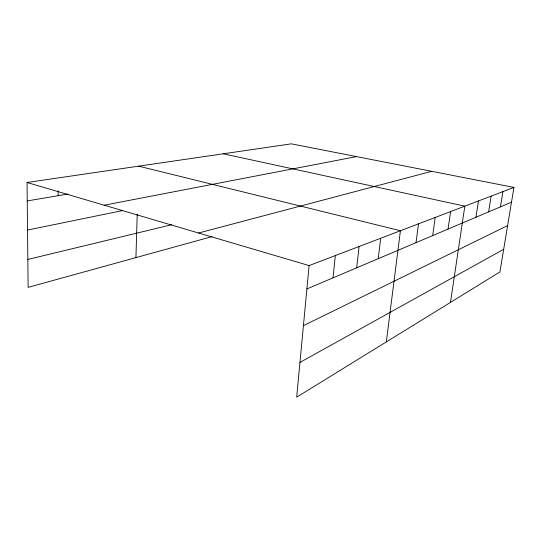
<?xml version="1.0" encoding="UTF-8"?>
<svg xmlns="http://www.w3.org/2000/svg" width="541" height="541" viewBox="0 0 541 541"><rect width="100%" height="100%" fill="white"/><g stroke="black" fill="none" stroke-linecap="round" stroke-linejoin="round"><path stroke-width="0.81" d="M58.144 195.7L58.151 190.851M135.919 257.617L137.218 214.148M513.95 187.416L309.1 265.577L296.671 397.162L499.931 271.934L513.95 187.416L291.342 143.838L27.05 182.479L28.125 287.372L212.126 236.579M333.019 277.858L335.332 255.568M356.688 267.822L359.082 246.507M378.24 258.679L380.688 238.263M386.321 341.926L400.421 230.73L138.652 166.161M416.015 242.666L418.524 223.825M432.672 235.605L435.187 217.468M448.056 229.08L450.579 211.599M450.477 302.399L464.827 206.155L223.237 153.793M475.952 217.252L478.46 200.954M488.631 211.876L491.12 196.126M500.452 206.865L502.927 191.622M299.951 362.436L503.685 249.306M303.427 325.648L507.614 225.597M306.889 288.935L511.502 202.178M198.567 233.009L431.738 171.321M27.834 259.45L171.747 224.704M27.537 230.06L122.672 210.557M104.183 205.208L356.553 156.599M27.239 200.921L67.963 194.036M27.05 182.479L309.1 265.577"/></g></svg>
